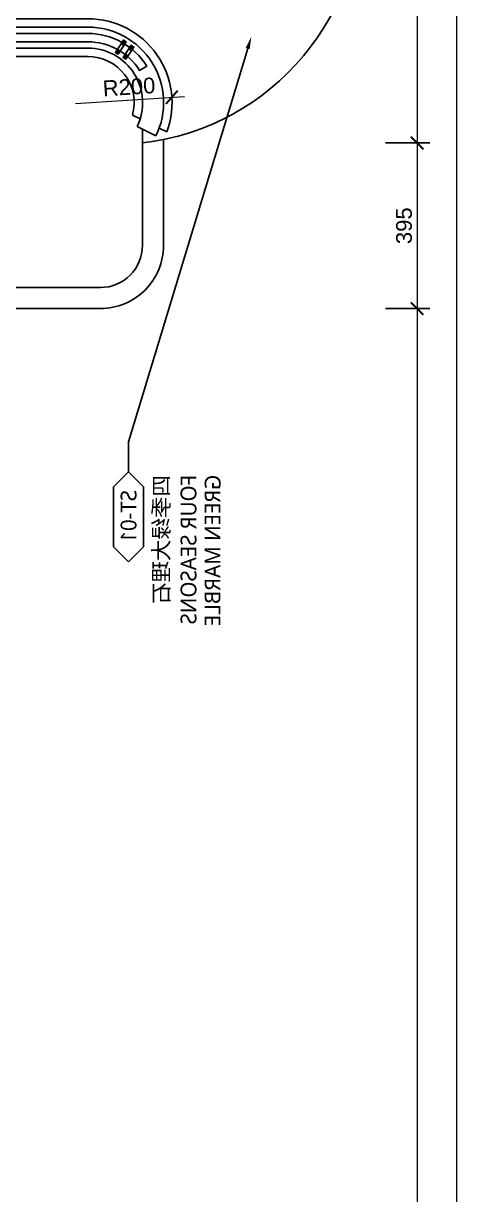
# Model space of a CAD drawing. Header units: millimetres. Extents: x 92928 to 223128, y -11456 to 21098.
# Drawn here: x 187125 to 188155, y 15598 to 18386 of the extents above; entities that cross this region are included whole.
import ezdxf
from ezdxf import colors
from ezdxf.entities.mleader import LeaderData, LeaderLine
from ezdxf.enums import TextEntityAlignment as Align
from ezdxf.math import Vec2, Vec3

# ---------------------------------------------------------------- set-up
doc = ezdxf.new("R2010")
doc.units = ezdxf.units.MM
doc.set_wipeout_variables(frame=1)
doc.linetypes.add('DOT', pattern=[6.35, 0, -6.35])
doc.layers.get('Defpoints').update_dxf_attribs({"color": 250})
for name, color, linetype, lineweight in [('_ACM-A-ANNO-DIMS', 2, 'Continuous', 13), ('_ACM-A-ANNO-DIMS @ 15', 2, 'Continuous', 13), ('_ACM-A-DETL-THIN', 2, 'Continuous', 9)]:
    doc.layers.add(name, color=color, linetype=linetype, lineweight=lineweight)
doc.layers.add('I-PL-IDS-MILL', color=40, linetype='Continuous')
doc.layers.add('WALL TYPE$0$G-ANNO-NOTE-CH', color=7, linetype='Continuous')
doc.styles.add('Arial', font='ARIALUNI.ttf')
doc.styles.add('WALL TYPE$0$Aecom Chinese', font='Microsoft YaHei.ttf')
doc.dimstyles.new('Aec-Arch-M-注释性', dxfattribs={"dimscale": 2, "dimtxt": 2.5, "dimasz": 2, "dimexe": 2, "dimexo": 2, "dimgap": 0.8, "dimtad": 1, "dimdec": 0, "dimrnd": 5, "dimzin": 3, "dimdsep": 46, "dimtxsty": 'Arial', "dimblk": 'WALL TYPE$0$_ArchTick', "dimcen": 2.5, "dimdle": 2, "dimclrd": 256, "dimclrt": 256, "dimazin": 2, "dimtfac": 0.75, "dimtdec": 0, "dimtix": 1, "dimtmove": 2, "dimatfit": 2, "dimfxl": 5, "dimfxlon": 1, "dimtolj": 1, "dimtzin": 0, "dimlwd": -1, "dimarcsym": 0})

# ---------------------------------------------------------------- blocks, each defined once
blk = doc.blocks.new('WALL TYPE$0$_ArchTick')
at = {"color": 0, "linetype": 'ByBlock', "const_width": 0.15}
blk.add_lwpolyline([(-0.5, -0.5), (0.5, 0.5)], dxfattribs=at)
blk = doc.blocks.new('*D366')
at = {"layer": '_ACM-A-ANNO-DIMS', "color": 0, "lineweight": -2, "transparency": 16777216}
for p, q in [((168132.6, 18877.7), (168132.6, 18772.7)), ((173632.6, 18877.7), (173632.6, 18772.7))]:
    blk.add_line(p, q, dxfattribs=at)
at = {"layer": '_ACM-A-ANNO-DIMS', "transparency": 16777216}
blk.add_line((173662.6, 18802.7), (168102.6, 18802.7), dxfattribs=at)
at = {"layer": 'Defpoints', "color": 0, "transparency": 16777216}
for p in [(168132.6, 19456), (173632.6, 19456), (168132.6, 18802.7)]:
    blk.add_point(p, dxfattribs=at)
at = {"layer": '_ACM-A-ANNO-DIMS', "transparency": 16777216, "xscale": 30, "yscale": 30, "zscale": 30, "rotation": 180}
blk.add_blockref('WALL TYPE$0$_ArchTick', (168132.6, 18802.7), dxfattribs=at)
at = {"layer": '_ACM-A-ANNO-DIMS', "transparency": 16777216, "xscale": 30, "yscale": 30, "zscale": 30}
blk.add_blockref('WALL TYPE$0$_ArchTick', (173632.6, 18802.7), dxfattribs=at)
at = {"layer": '_ACM-A-ANNO-DIMS', "transparency": 16777216, "insert": (170882.6, 18833.8), "char_height": 37.5, "attachment_point": 5, "style": 'Arial'}
blk.add_mtext('\\A1;5500', dxfattribs=at)
blk = doc.blocks.new('*D367')
at = {"layer": '_ACM-A-ANNO-DIMS', "color": 0, "lineweight": -2, "transparency": 16777216}
for p, q in [((173632.6, 18877.7), (173632.6, 18772.7)), ((174026.7, 18877.7), (174026.7, 18772.7))]:
    blk.add_line(p, q, dxfattribs=at)
at = {"layer": '_ACM-A-ANNO-DIMS', "transparency": 16777216}
blk.add_line((174056.7, 18802.7), (173602.6, 18802.7), dxfattribs=at)
at = {"layer": 'Defpoints', "color": 0, "transparency": 16777216}
for p in [(173632.6, 19456), (174026.7, 19456), (173632.6, 18802.7)]:
    blk.add_point(p, dxfattribs=at)
at = {"layer": '_ACM-A-ANNO-DIMS', "transparency": 16777216, "xscale": 30, "yscale": 30, "zscale": 30, "rotation": 180}
blk.add_blockref('WALL TYPE$0$_ArchTick', (173632.6, 18802.7), dxfattribs=at)
at = {"layer": '_ACM-A-ANNO-DIMS', "transparency": 16777216, "xscale": 30, "yscale": 30, "zscale": 30}
blk.add_blockref('WALL TYPE$0$_ArchTick', (174026.7, 18802.7), dxfattribs=at)
at = {"layer": '_ACM-A-ANNO-DIMS', "transparency": 16777216, "insert": (173829.7, 18833.8), "char_height": 37.5, "attachment_point": 5, "style": 'Arial'}
blk.add_mtext('\\A1;395', dxfattribs=at)
blk = doc.blocks.new('*D368')
at = {"layer": '_ACM-A-ANNO-DIMS', "color": 0, "lineweight": -2, "transparency": 16777216}
for p, q in [((174026.7, 18877.7), (174026.7, 18772.7)), ((175202.6, 18877.7), (175202.6, 18772.7))]:
    blk.add_line(p, q, dxfattribs=at)
at = {"layer": '_ACM-A-ANNO-DIMS', "transparency": 16777216}
blk.add_line((175232.6, 18802.7), (173996.7, 18802.7), dxfattribs=at)
at = {"layer": 'Defpoints', "color": 0, "transparency": 16777216}
for p in [(174026.7, 19456), (175202.6, 19456), (174026.7, 18802.7)]:
    blk.add_point(p, dxfattribs=at)
at = {"layer": '_ACM-A-ANNO-DIMS', "transparency": 16777216, "xscale": 30, "yscale": 30, "zscale": 30, "rotation": 180}
blk.add_blockref('WALL TYPE$0$_ArchTick', (174026.7, 18802.7), dxfattribs=at)
at = {"layer": '_ACM-A-ANNO-DIMS', "transparency": 16777216, "xscale": 30, "yscale": 30, "zscale": 30}
blk.add_blockref('WALL TYPE$0$_ArchTick', (175202.6, 18802.7), dxfattribs=at)
at = {"layer": '_ACM-A-ANNO-DIMS', "transparency": 16777216, "insert": (174614.7, 18833.8), "char_height": 37.5, "attachment_point": 5, "style": 'Arial'}
blk.add_mtext('\\A1;1175', dxfattribs=at)
blk = doc.blocks.new('*D349')
at = {"layer": '_ACM-A-ANNO-DIMS', "color": 0, "lineweight": -2, "transparency": 16777216}
for p, q in [((166562.6, 18784), (166562.6, 18679)), ((175202.6, 18784), (175202.6, 18679))]:
    blk.add_line(p, q, dxfattribs=at)
at = {"layer": '_ACM-A-ANNO-DIMS', "transparency": 16777216}
blk.add_line((175232.6, 18709), (166532.6, 18709), dxfattribs=at)
at = {"layer": 'Defpoints', "color": 0, "transparency": 16777216}
for p in [(175202.6, 19456), (166562.6, 19425.7), (166562.6, 18709)]:
    blk.add_point(p, dxfattribs=at)
at = {"layer": '_ACM-A-ANNO-DIMS', "transparency": 16777216, "xscale": 30, "yscale": 30, "zscale": 30, "rotation": 180}
blk.add_blockref('WALL TYPE$0$_ArchTick', (166562.6, 18709), dxfattribs=at)
at = {"layer": '_ACM-A-ANNO-DIMS', "transparency": 16777216, "xscale": 30, "yscale": 30, "zscale": 30}
blk.add_blockref('WALL TYPE$0$_ArchTick', (175202.6, 18709), dxfattribs=at)
at = {"layer": '_ACM-A-ANNO-DIMS', "transparency": 16777216, "insert": (170882.6, 18740.1), "char_height": 37.5, "attachment_point": 5, "style": 'Arial'}
blk.add_mtext('\\A1;8640', dxfattribs=at)
blk = doc.blocks.new('*D328')
at = {"layer": '_ACM-A-ANNO-DIMS', "transparency": 16777216}
blk.add_line((174120.6, 19615.7), (174137.5, 19356.2), dxfattribs=at)
at = {"layer": 'Defpoints', "color": 0, "transparency": 16777216}
for p in [(174122.6, 19585.7), (174135.6, 19386.2)]:
    blk.add_point(p, dxfattribs=at)
at = {"layer": '_ACM-A-ANNO-DIMS', "transparency": 16777216, "xscale": 30, "yscale": 30, "zscale": 30, "rotation": 273.7188638884805}
blk.add_blockref('WALL TYPE$0$_ArchTick', (174135.6, 19386.2), dxfattribs=at)
at = {"layer": '_ACM-A-ANNO-DIMS', "transparency": 16777216, "insert": (174160.2, 19488), "char_height": 37.5, "attachment_point": 5, "rotation": 273.7189, "style": 'Arial'}
blk.add_mtext('\\A1;R200', dxfattribs=at)
blk = doc.blocks.new('WHA12202707')
at = {"transparency": 16777216}
for p, q in [((2.38, 2.38), (0, 0)), ((11.91, 2.38), (2.38, 2.38)), ((11.91, 2.38), (14.29, 0)), ((2.38, -2.38), (0, 0)), ((11.91, -2.38), (14.29, 0)), ((2.38, -2.38), (11.91, -2.38))]:
    blk.add_line(p, q, dxfattribs=at)
at = {"transparency": 16777216, "style": 'WALL TYPE$0$Aecom Chinese'}
blk.add_attdef('英文2', (0.49, -14.58), '', height=2.5, dxfattribs=at)
at = {"layer": 'WALL TYPE$0$G-ANNO-NOTE-CH', "transparency": 16777216, "style": 'WALL TYPE$0$Aecom Chinese'}
blk.add_attdef('编号', text='', height=2.5, dxfattribs=at).set_placement((7.1, 0), align=Align.MIDDLE)
for tag, p in [('中文', (0.54, -5.18)), ('英文', (0.49, -9.51))]:
    blk.add_attdef(tag, text='', height=2.5, dxfattribs=at).set_placement(p, align=Align.MIDDLE_LEFT)
blk = doc.blocks.new('*U267')
at = {"color": 250}
for p, q in [((0, 8), (0, 0)), ((2.6, 8), (2.6, 0)), ((5, 8), (5, 0)), ((7.1, 8), (7.1, 0)), ((8.7, 8), (8.7, 0)), ((9.7, 8), (9.7, 0)), ((10, 8), (10, 0))]:
    blk.add_line(p, q, dxfattribs=at)
blk = doc.blocks.new('K_47')
at = {"color": 8, "linetype": 'DOT', "ltscale": 1000}
for points in [[(0, 7.5), (8, 7.5), (8, -27.5), (0, -27.5)], [(22, 7.5), (30, 7.5), (30, -27.5), (22, -27.5)]]:
    blk.add_wipeout(points, dxfattribs=at)
at = {"layer": 'I-PL-IDS-MILL'}
for points in [[(0, 7.5), (8, 7.5), (8, -27.5), (0, -27.5)], [(22, 7.5), (30, 7.5), (30, -27.5), (22, -27.5)]]:
    blk.add_lwpolyline(points, close=True, dxfattribs=at)
at = {"layer": '_ACM-A-DETL-THIN', "xscale": -1, "rotation": 270}
for p in [(0, -2.5), (22, -2.5)]:
    blk.add_blockref('*U267', p, dxfattribs=at)
at = {"layer": '_ACM-A-DETL-THIN', "rotation": 270}
for p in [(0, -17.5), (22, -17.5)]:
    blk.add_blockref('*U267', p, dxfattribs=at)
blk = doc.blocks.new('K_1224000099')
at = {"layer": 'I-PL-IDS-MILL'}
for p, q in [((3210.5, -3029.1), (3201.6, -3047.3)), ((3183, -3039.9), (3161, -3084.9)), ((3179.5, -3092.6), (3170.7, -3110.7))]:
    blk.add_line(p, q, dxfattribs=at)
for points in [[(4120, -1473.1, -0.414214), (4320, -1673.1), (4320, -2983.1, -0.942452), (3144.1, -3052.8)], [(3170.7, -3110.7, 0.5221), (3440, -2923.1), (3440, -2173.1, 0.414214), (2940, -1673.1), (-2940, -1673.1, 0.414214), (-3440, -2173.1), (-3440, -2923.1, 0.5221), (-3170.7, -3110.7, 0.5221)], [(3161, -3084.9, 0.554397), (3420, -2923.1), (3420, -2173.1, 0.414214), (2940, -1693.1), (-2940, -1693.1, 0.414214), (-3420, -2173.1), (-3420, -2923.1, 0.554397), (-3161, -3084.9)], [(-3183, -3039.9, -0.554397), (-3370, -2923.1), (-3370, -2173.1, -0.414214), (-2940, -1743.1), (2940, -1743.1, -0.414214), (3370, -2173.1), (3370, -2923.1, -0.554397), (3183, -3039.9)], [(-3210.5, -3029.1, -0.496077), (-3350, -2923.1), (-3350, -2173.1, -0.414214), (-2940, -1763.1), (2940, -1763.1, -0.414214), (3350, -2173.1), (3350, -2923.1, -0.496077), (3210.5, -3029.1)], [(-3176.7, -3052.8), (-2900, -3052.8, 0.414214), (-2800, -2952.8), (-2800, -2543.1, -0.414214), (-2570, -2313.1), (2570, -2313.1, -0.414214), (2800, -2543.1), (2800, -2952.8, 0.414214), (2900, -3052.8), (3176.7, -3052.8)]]:
    blk.add_lwpolyline(points, format="xyb", dxfattribs=at)
at = {"layer": 'I-PL-IDS-MILL', "color": 8}
blk.add_lwpolyline([(-3316.8, -3046.1, -0.258654), (-3385, -2923.1), (-3385, -2173.1, -0.414214), (-2940, -1728.1), (2940, -1728.1, -0.414214), (3385, -2173.1), (3385, -2923.1, -0.258654), (3316.8, -3046.1), (3327.4, -3063, 0.258654), (3405, -2923.1), (3405, -2173.1, 0.414214), (2940, -1708.1), (-2940, -1708.1, 0.414214), (-3405, -2173.1), (-3405, -2923.1, 0.258654), (-3327.4, -3063)], format="xyb", close=True, dxfattribs=at)
blk.add_lwpolyline([(-3152.3, -3102.8), (-2900, -3102.8, 0.414214), (-2750, -2952.8), (-2750, -2543.1, -0.414214), (-2570, -2363.1), (2570, -2363.1, -0.414214), (2750, -2543.1), (2750, -2952.8, 0.414214), (2900, -3102.8), (3152.3, -3102.8)], format="xyb", dxfattribs=at)
at = {"layer": '_ACM-A-ANNO-DIMS @ 15'}
dim = blk.add_radius_dim(center=(3240, -2923.1), mpoint=(3253, -3122.7), dimstyle='Aec-Arch-M-注释性', override={"dimscale": 15, "dimtix": 1, "dimtofl": 1, "dimtmove": 2, "dimatfit": 2}, dxfattribs=at)
dim.commit()
dim.dimension.update_dxf_attribs({"geometry": '*D328', "text_midpoint": (3277.6, -3020.9), "insert": (-170882.6, -22508.8)})
for base, p1, p2, picture, middle in [((-4320, -3799.9), (4320, -3052.8), (-4320, -3083.1), '*D349', (0, -3768.7)), ((-2750, -3706.2), (2750, -3052.8), (-2750, -3052.8), '*D366', (0, -3675)), ((2750, -3706.2), (3144.1, -3052.8), (2750, -3052.8), '*D367', (2947.1, -3675)), ((3144.1, -3706.2), (4320, -3052.8), (3144.1, -3052.8), '*D368', (3732.1, -3675))]:
    dim = blk.add_linear_dim(base=base, p1=p1, p2=p2, dimstyle='Aec-Arch-M-注释性', override={"dimscale": 15, "dimzin": 8, "dimtix": 1, "dimtofl": 1, "dimtmove": 2, "dimatfit": 2}, dxfattribs=at)
    dim.commit()
    dim.dimension.update_dxf_attribs({"geometry": picture, "text_midpoint": middle, "insert": (-170882.6, -22508.8)})
ml = blk.add_multileader_block('Standard', dxfattribs=at)
ml.set_content('WHA12202707', color=256, scale=-15)
ml.set_attribute('编号', 'ST-01', width=0)
ml.set_attribute('中文', '四季绿大理石', width=0)
ml.set_attribute('英文', 'FOUR SEASONS ', width=0)
ml.set_attribute('英文2', 'GREEN MARBLE', width=0)
ml.set_leader_properties(color=2)
ml.build(insert=Vec2(0, 0))
ml.multileader.update_dxf_attribs({"text_right_attachment_type": 6, "dogleg_length": 0.36, "arrow_head_size": 30, "scale": 15})
ctx = ml.context
ctx.base_point, ctx.scale, ctx.char_height, ctx.arrow_head_size, ctx.landing_gap_size, ctx.plane_origin = Vec3(2147.1, -3019.6), 15, 1125, 30, 1.35, Vec3(595.1, -4365.5)
ctx.right_attachment, ctx.text_align_type = 6, 2
notes = []
notes.append((ctx, [(0, (1, 1, 0), (2432.6, -3019.6), (-1, 0), 71.1, [(0, [(3397.7, -3311.8)], 0, [])])]))
ctx.block.insert, ctx.block.scale = Vec3(2361.4, -3019.6), Vec3(-15, 15, 15)
for ctx, leaders in notes:
    for number, flags, end, landing, length, lines in leaders:
        leader = LeaderData()
        leader.index, (leader.has_last_leader_line, leader.has_dogleg_vector, leader.attachment_direction) = number, flags
        leader.last_leader_point, leader.dogleg_vector, leader.dogleg_length = Vec3(end), Vec3(landing), length
        for number, points, colour, breaks in lines:
            line = LeaderLine()
            line.index, line.vertices, line.color, line.breaks = number, Vec3.list(points), colors.encode_raw_color(colour), breaks
            leader.lines.append(line)
        ctx.leaders.append(leader)
at = {"rotation": 56.5484611071734}
blk.add_blockref('K_47', (3349.7, -3017.4), dxfattribs=at)

msp = doc.modelspace()

# ---------------------------------------------------------------- block references
at = {"rotation": 90}
msp.add_blockref('K_1224000099', (184355.1, 14957.6), dxfattribs=at)

doc.saveas('drawing.dxf')
